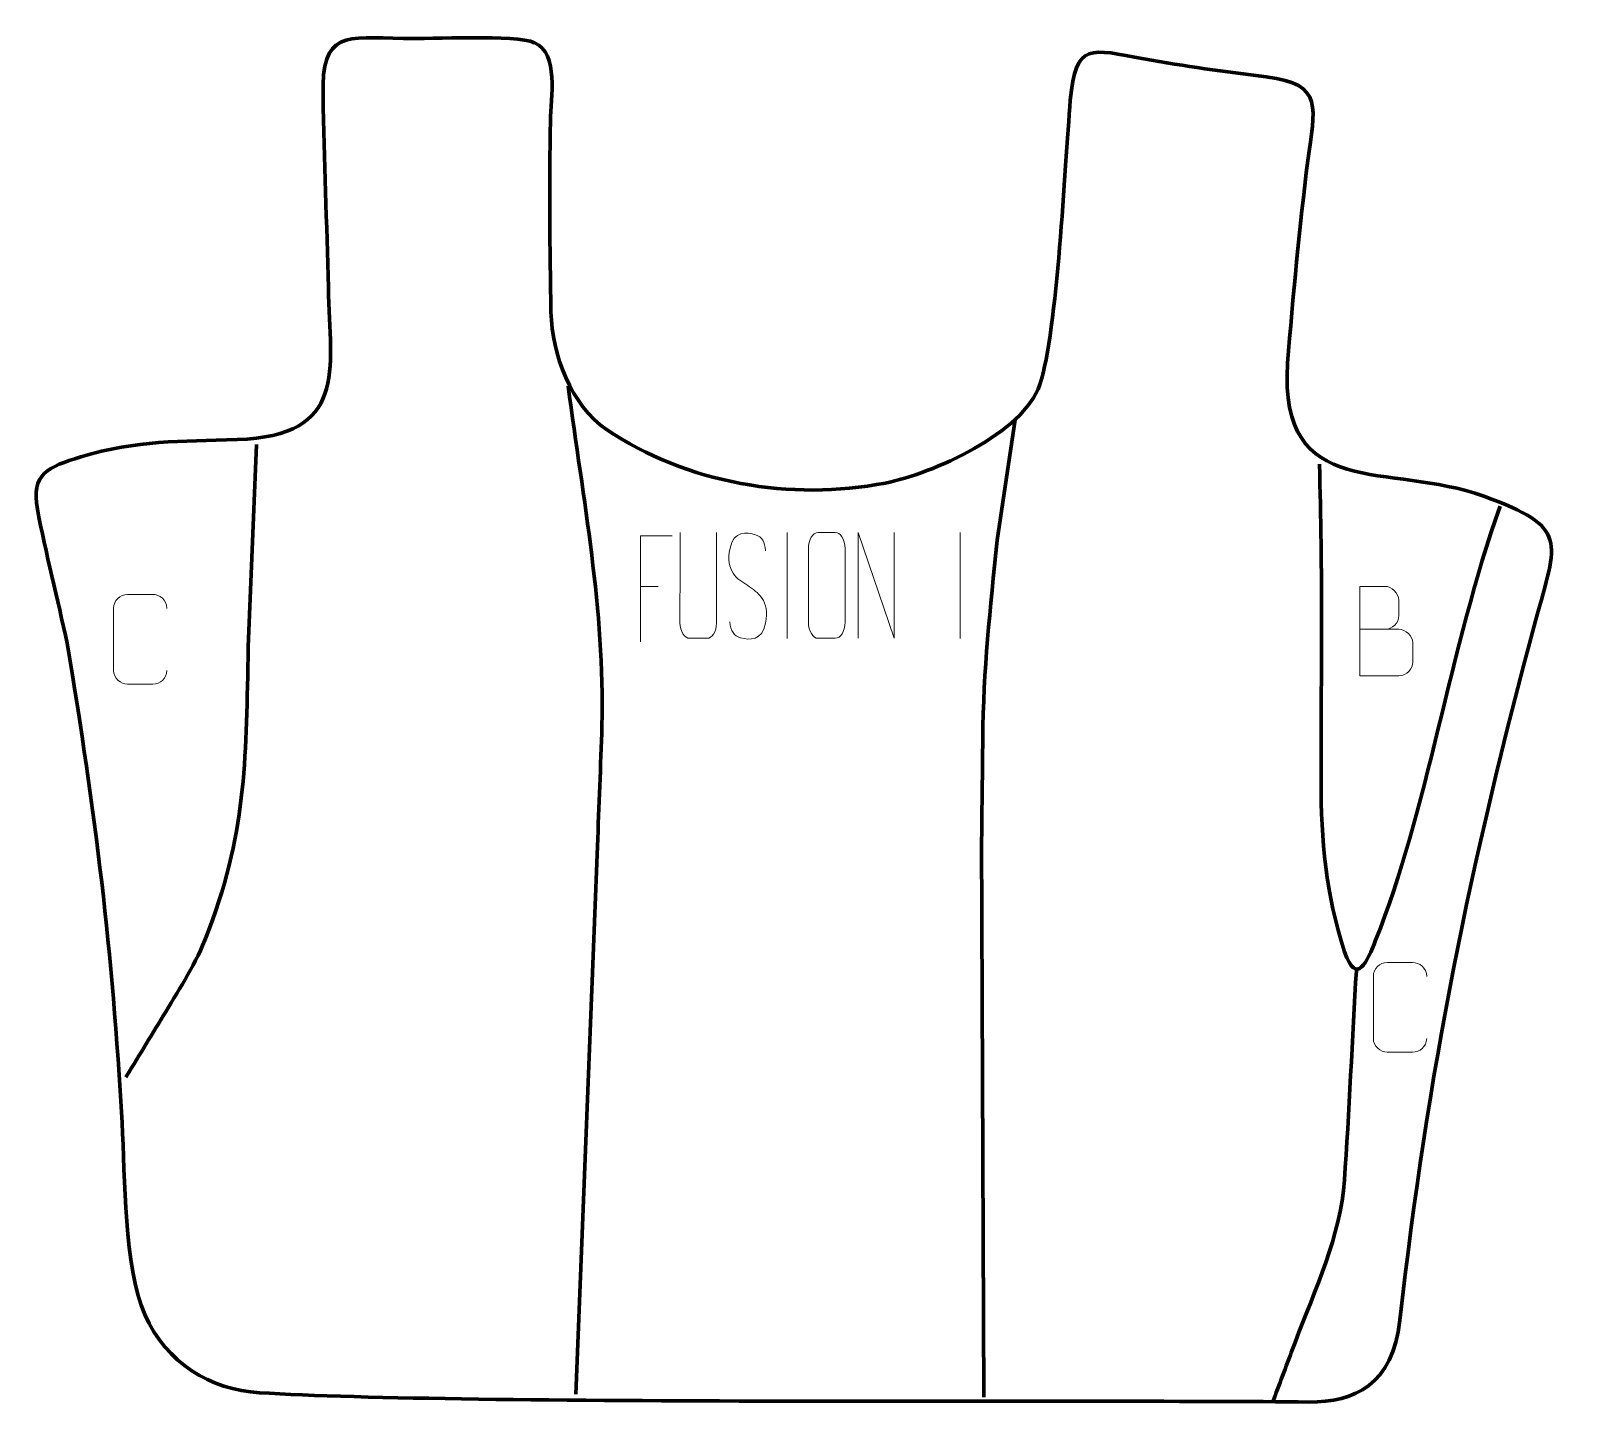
# Model space of a CAD drawing. Header units: millimetres. Extents: x -346 to 17, y 184 to 508.
import ezdxf

# ---------------------------------------------------------------- set-up
doc = ezdxf.new("R2010")
doc.units = ezdxf.units.MM
doc.header["$MEASUREMENT"] = 0
doc.layers.add('layer 2', color=7, linetype='Continuous')
doc.layers.add('layer 3', color=7, linetype='Continuous')

msp = doc.modelspace()

# ---------------------------------------------------------------- linework, layer by layer
at = {"layer": 'layer 2', "color": 140, "lineweight": 158}
for points, knots in [([(-219.1679, 424.0408), (-215.6006, 397.0299), (-210.5379, 371.449), (-211.2056, 343.9603), (-211.2056, 343.9603), (-211.4356, 334.491), (-211.9643, 325.0323), (-212.2225, 315.5615), (-212.2225, 315.5615), (-212.2225, 315.5615), (-217.3817, 186.3122), (-217.3817, 186.3122)], [0, 0, 0, 0, 0.25, 0.25, 0.25, 0.25, 0.5, 0.5, 0.5, 0.5, 1, 1, 1, 1]), ([(-113.728, 416.1762), (-113.728, 416.1762), (-118.0306, 387.7266), (-118.0306, 387.7266), (-118.0306, 387.7266), (-119.6487, 371.3097), (-121.2472, 357.3673), (-121.3969, 340.7316), (-121.3969, 340.7316), (-121.4678, 332.8489), (-121.5737, 324.9652), (-121.6687, 317.0827), (-121.6687, 317.0827), (-121.6687, 317.0827), (-121.1396, 185.6509), (-121.1396, 185.6509)], [0, 0, 0, 0, 0.2, 0.2, 0.2, 0.2, 0.4, 0.4, 0.4, 0.4, 0.6, 0.6, 0.6, 0.6, 1, 1, 1, 1]), ([(-292.6561, 410.2824), (-292.6561, 410.2824), (-294.5743, 362.525), (-294.5743, 362.525), (-294.5743, 362.525), (-295.1676, 337.0163), (-294.6948, 320.5453), (-303.8462, 295.7992), (-303.8462, 295.7992), (-306.3102, 289.1363), (-309.7806, 283.477), (-313.4754, 277.4464), (-313.4754, 277.4464), (-316.5592, 272.4423), (-319.5985, 267.4042), (-322.6505, 262.3801), (-322.6505, 262.3801), (-322.6505, 262.3801), (-323.4139, 261.1233), (-323.4139, 261.1233)], [0, 0, 0, 0, 0.16666667, 0.16666667, 0.16666667, 0.16666667, 0.33333333, 0.33333333, 0.33333333, 0.33333333, 0.5, 0.5, 0.5, 0.5, 0.66666667, 0.66666667, 0.66666667, 0.66666667, 1, 1, 1, 1]), ([(-42.0292, 405.6191), (-41.2068, 380.3765), (-41.6407, 356.2406), (-41.6415, 331.1019), (-41.6415, 331.1019), (-41.6419, 316.654), (-40.5366, 304.46), (-36.0797, 290.6175), (-36.0797, 290.6175), (-33.2352, 282.3672), (-30.7068, 288.5005), (-28.7659, 293.3504), (-28.7659, 293.3504), (-16.6154, 323.7124), (-11.3174, 361.9872), (0.5687, 395.6972)], [0, 0, 0, 0, 0.2, 0.2, 0.2, 0.2, 0.4, 0.4, 0.4, 0.4, 0.6, 0.6, 0.6, 0.6, 1, 1, 1, 1]), ([(-33.298, 286.2257), (-34.2556, 270.8303), (-35.0332, 252.2592), (-36.1085, 236.9027), (-36.1085, 236.9027), (-37.0518, 223.431), (-43.0189, 211.2077), (-47.7632, 198.5593), (-47.7632, 198.5593), (-49.338, 194.361), (-50.913, 190.1627), (-52.4879, 185.9645), (-52.4879, 185.9645), (-52.4879, 185.9645), (-53.0129, 184.5649), (-53.0129, 184.5649)], [0, 0, 0, 0, 0.2, 0.2, 0.2, 0.2, 0.4, 0.4, 0.4, 0.4, 0.6, 0.6, 0.6, 0.6, 1, 1, 1, 1])]:
    msp.add_open_spline(points, degree=3, knots=knots, dxfattribs=at)
at = {"layer": 'layer 3', "color": 242, "lineweight": 158}
msp.add_open_spline([(-23.0376, 203.7728), (-24.7244, 188.6705), (-33.696, 184.3617), (-44.5429, 184.4883), (-44.5429, 184.4883), (-96.0955, 185.0898), (-243.9761, 183.7385), (-291.9282, 186.6817), (-291.9282, 186.6817), (-303.4732, 187.3903), (-313.941, 193.6496), (-318.9515, 205.113), (-318.9515, 205.113), (-323.9648, 216.5825), (-323.6001, 237.3063), (-324.3357, 250.3546), (-324.3357, 250.3546), (-326.6456, 291.3291), (-330.5262, 322.8998), (-337.2737, 363.3845), (-337.2737, 363.3845), (-339.5131, 373.7107), (-342.3741, 384.7782), (-344.3015, 395.0056), (-344.3015, 395.0056), (-345.8635, 403.2933), (-341.7861, 404.9538), (-334.0725, 407.3449), (-334.0725, 407.3449), (-320.4955, 411.3576), (-310.8777, 410.8938), (-297.1731, 411.4012), (-297.1731, 411.4012), (-271.2657, 412.3604), (-275.1491, 427.2607), (-275.6918, 447.2117), (-275.6918, 447.2117), (-276.1019, 462.2872), (-276.5874, 477.3601), (-276.9571, 492.4366), (-276.9571, 492.4366), (-277.3283, 507.7881), (-271.7127, 506.2543), (-258.0063, 505.9574), (-258.0063, 505.9574), (-251.5316, 505.8171), (-231.5151, 506.9561), (-227.0806, 504.977), (-227.0806, 504.977), (-221.3456, 502.4174), (-223.2027, 492.0119), (-223.3368, 486.5247), (-223.3368, 486.5247), (-223.6353, 471.7236), (-223.492, 456.2487), (-223.2031, 441.4326), (-223.2031, 441.4326), (-223.0079, 431.4243), (-218.5032, 419.6269), (-210.0978, 413.7496), (-210.0978, 413.7496), (-191.0803, 401.0787), (-166.6902, 396.809), (-144.3341, 401.1648), (-144.3341, 401.1648), (-133.4091, 403.2934), (-111.7023, 412.9227), (-107.9362, 424.3948), (-107.9362, 424.3948), (-103.7319, 437.2021), (-102.103, 475.4139), (-100.7484, 491.4068), (-100.7484, 491.4068), (-99.5804, 505.1954), (-95.8589, 503.4743), (-83.4131, 501.1674), (-83.4131, 501.1674), (-73.766, 499.3793), (-64.3087, 498.1577), (-54.5854, 496.9435), (-54.5854, 496.9435), (-40.6566, 495.2091), (-43.2075, 489.4795), (-44.7488, 477.1987), (-44.7488, 477.1987), (-46.6674, 461.6875), (-48.2965, 444.9795), (-49.5288, 429.3903), (-49.5288, 429.3903), (-51.5499, 396.5401), (-25.511, 406.2003), (-3.2529, 398.0347), (-3.2529, 398.0347), (16.8851, 390.6469), (14.1283, 387.8496), (8.9324, 368.6482), (8.9324, 368.6482), (-6.3947, 312.0067), (-16.5857, 261.5379), (-23.0376, 203.7728)], degree=3, knots=[0, 0, 0, 0, 0.03846154, 0.03846154, 0.03846154, 0.03846154, 0.07692308, 0.07692308, 0.07692308, 0.07692308, 0.11538462, 0.11538462, 0.11538462, 0.11538462, 0.15384615, 0.15384615, 0.15384615, 0.15384615, 0.19230769, 0.19230769, 0.19230769, 0.19230769, 0.23076923, 0.23076923, 0.23076923, 0.23076923, 0.26923077, 0.26923077, 0.26923077, 0.26923077, 0.30769231, 0.30769231, 0.30769231, 0.30769231, 0.34615385, 0.34615385, 0.34615385, 0.34615385, 0.38461538, 0.38461538, 0.38461538, 0.38461538, 0.42307692, 0.42307692, 0.42307692, 0.42307692, 0.46153846, 0.46153846, 0.46153846, 0.46153846, 0.5, 0.5, 0.5, 0.5, 0.53846154, 0.53846154, 0.53846154, 0.53846154, 0.57692308, 0.57692308, 0.57692308, 0.57692308, 0.61538462, 0.61538462, 0.61538462, 0.61538462, 0.65384615, 0.65384615, 0.65384615, 0.65384615, 0.69230769, 0.69230769, 0.69230769, 0.69230769, 0.73076923, 0.73076923, 0.73076923, 0.73076923, 0.76923077, 0.76923077, 0.76923077, 0.76923077, 0.80769231, 0.80769231, 0.80769231, 0.80769231, 0.84615385, 0.84615385, 0.84615385, 0.84615385, 0.88461538, 0.88461538, 0.88461538, 0.88461538, 0.92307692, 0.92307692, 0.92307692, 0.92307692, 1, 1, 1, 1], dxfattribs=at)
at = {"layer": 'layer 3', "color": 250, "lineweight": 9}
for points, knots in [([(-194.6047, 388.6756), (-194.6047, 388.6756), (-202.106, 388.6756), (-202.106, 388.6756), (-202.106, 388.6756), (-202.106, 388.6756), (-202.106, 363.722), (-202.106, 363.722)], [0, 0, 0, 0, 0.33333333, 0.33333333, 0.33333333, 0.33333333, 1, 1, 1, 1]), ([(-184.2057, 389.5084), (-184.2059, 383.9689), (-184.1501, 373.7671), (-184.1499, 368.2267), (-184.1499, 368.2267), (-184.2313, 365.9872), (-185.2086, 364.561), (-186.46, 364.5505), (-186.46, 364.5505), (-187.8187, 364.5509), (-189.1774, 364.5509), (-190.5359, 364.5505), (-190.5359, 364.5505), (-191.6576, 364.449), (-192.8067, 366.2655), (-192.8002, 368.21), (-192.8002, 368.21), (-192.7999, 373.7719), (-192.7444, 383.9473), (-192.7446, 389.5084)], [0, 0, 0, 0, 0.16666667, 0.16666667, 0.16666667, 0.16666667, 0.33333333, 0.33333333, 0.33333333, 0.33333333, 0.5, 0.5, 0.5, 0.5, 0.66666667, 0.66666667, 0.66666667, 0.66666667, 1, 1, 1, 1]), ([(-176.8216, 377.0274), (-179.297, 378.4978), (-182.1568, 380.2936), (-180.9885, 385.8139), (-180.9885, 385.8139), (-180.1124, 389.9538), (-177.0746, 389.5653), (-174.9749, 388.9642), (-174.9749, 388.9642), (-173.3082, 388.487), (-172.8043, 387.2738), (-172.6233, 385.1897)], [0, 0, 0, 0, 0.25, 0.25, 0.25, 0.25, 0.5, 0.5, 0.5, 0.5, 1, 1, 1, 1]), ([(-160.227, 389.5038), (-158.8719, 389.5038), (-157.5166, 389.5038), (-156.1612, 389.5038), (-156.1612, 389.5038), (-155.027, 389.5394), (-153.8666, 388.0478), (-153.8511, 385.6102), (-153.8511, 385.6102), (-153.8513, 379.8633), (-153.8513, 374.116), (-153.8511, 368.3683), (-153.8511, 368.3683), (-153.9325, 366.0449), (-154.9098, 364.5653), (-156.1612, 364.5545), (-156.1612, 364.5545), (-157.5199, 364.5549), (-158.8787, 364.5549), (-160.2371, 364.5545), (-160.2371, 364.5545), (-161.3588, 364.4491), (-162.5079, 366.3336), (-162.5014, 368.3509), (-162.5014, 368.3509), (-162.5011, 374.121), (-162.5011, 379.8907), (-162.5014, 385.66), (-162.5014, 385.66), (-162.4989, 387.7981), (-161.4811, 389.5173), (-160.227, 389.5038)], [0, 0, 0, 0, 0.11111111, 0.11111111, 0.11111111, 0.11111111, 0.22222222, 0.22222222, 0.22222222, 0.22222222, 0.33333333, 0.33333333, 0.33333333, 0.33333333, 0.44444444, 0.44444444, 0.44444444, 0.44444444, 0.55555556, 0.55555556, 0.55555556, 0.55555556, 0.66666667, 0.66666667, 0.66666667, 0.66666667, 0.77777778, 0.77777778, 0.77777778, 0.77777778, 1, 1, 1, 1]), ([(-150.7923, 364.5506), (-150.7923, 364.5506), (-150.7923, 389.5041), (-150.7923, 389.5041), (-150.7923, 389.5041), (-150.7923, 389.5041), (-142.2534, 364.5506), (-142.2534, 364.5506), (-142.2534, 364.5506), (-142.2534, 364.5506), (-142.2534, 389.5041), (-142.2534, 389.5041)], [0, 0, 0, 0, 0.25, 0.25, 0.25, 0.25, 0.5, 0.5, 0.5, 0.5, 1, 1, 1, 1]), ([(-313.7626, 356.9933), (-313.881, 355.0254), (-315.3016, 353.7722), (-317.1207, 353.7631), (-317.1207, 353.7631), (-319.0958, 353.7634), (-321.0709, 353.7634), (-323.0456, 353.7631), (-323.0456, 353.7631), (-324.6761, 353.6738), (-326.3465, 355.27), (-326.337, 356.9786), (-326.337, 356.9786), (-326.3367, 361.8658), (-326.3367, 366.7527), (-326.337, 371.6393), (-326.337, 371.6393), (-326.3334, 373.4503), (-324.854, 374.9065), (-323.0309, 374.895), (-323.0309, 374.895), (-321.0611, 374.895), (-319.0909, 374.895), (-317.1207, 374.895), (-317.1207, 374.895), (-315.4719, 374.9251), (-313.7852, 373.6618), (-313.7626, 371.5971)], [0, 0, 0, 0, 0.125, 0.125, 0.125, 0.125, 0.25, 0.25, 0.25, 0.25, 0.375, 0.375, 0.375, 0.375, 0.5, 0.5, 0.5, 0.5, 0.625, 0.625, 0.625, 0.625, 0.75, 0.75, 0.75, 0.75, 1, 1, 1, 1]), ([(-313.7626, 356.9933), (-313.881, 355.0254), (-315.3016, 353.7722), (-317.1207, 353.7631), (-317.1207, 353.7631), (-319.0958, 353.7634), (-321.0709, 353.7634), (-323.0456, 353.7631), (-323.0456, 353.7631), (-324.6761, 353.6738), (-326.3465, 355.27), (-326.337, 356.9786), (-326.337, 356.9786), (-326.3367, 361.8658), (-326.3367, 366.7527), (-326.337, 371.6393), (-326.337, 371.6393), (-326.3334, 373.4503), (-324.854, 374.9065), (-323.0309, 374.895), (-323.0309, 374.895), (-321.0611, 374.895), (-319.0909, 374.895), (-317.1207, 374.895), (-317.1207, 374.895), (-315.4719, 374.9251), (-313.7852, 373.6618), (-313.7626, 371.5971)], [0, 0, 0, 0, 0.125, 0.125, 0.125, 0.125, 0.25, 0.25, 0.25, 0.25, 0.375, 0.375, 0.375, 0.375, 0.5, 0.5, 0.5, 0.5, 0.625, 0.625, 0.625, 0.625, 0.75, 0.75, 0.75, 0.75, 1, 1, 1, 1]), ([(-176.8216, 377.0273), (-174.4802, 375.3806), (-171.5496, 373.4923), (-172.6183, 368.132), (-172.6183, 368.132), (-173.4688, 363.8656), (-176.3302, 364.1223), (-178.5013, 364.677), (-178.5013, 364.677), (-180.1036, 365.0868), (-180.815, 366.3003), (-181.0352, 368.4125)], [0, 0, 0, 0, 0.25, 0.25, 0.25, 0.25, 0.5, 0.5, 0.5, 0.5, 1, 1, 1, 1]), ([(-32.5099, 366.6682), (-29.4335, 366.6685), (-26.4005, 366.6685), (-23.3234, 366.6682), (-23.3234, 366.6682), (-21.6531, 366.6535), (-20.0267, 365.1856), (-20.0267, 363.4526), (-20.0267, 363.4526), (-20.027, 362.4985), (-20.027, 359.9201), (-20.0267, 358.9657), (-20.0267, 358.9657), (-20.0118, 357.3948), (-21.3157, 355.692), (-23.2786, 355.7063), (-23.2786, 355.7063), (-26.356, 355.7066), (-29.4331, 355.7066), (-32.5099, 355.7063), (-32.5099, 355.7063), (-32.5099, 362.7394), (-32.5099, 369.7723), (-32.5099, 376.8048), (-32.5099, 376.8048), (-30.5029, 376.8048), (-28.4955, 376.8048), (-26.4882, 376.8048), (-26.4882, 376.8048), (-25.067, 376.8197), (-23.2941, 375.2044), (-23.2792, 373.5451), (-23.2792, 373.5451), (-23.2795, 371.7982), (-23.2795, 371.6748), (-23.2792, 369.9275), (-23.2792, 369.9275), (-23.2646, 368.1806), (-24.8325, 366.6535), (-26.532, 366.6682)], [0, 0, 0, 0, 0.09090909, 0.09090909, 0.09090909, 0.09090909, 0.18181818, 0.18181818, 0.18181818, 0.18181818, 0.27272727, 0.27272727, 0.27272727, 0.27272727, 0.36363636, 0.36363636, 0.36363636, 0.36363636, 0.45454545, 0.45454545, 0.45454545, 0.45454545, 0.54545455, 0.54545455, 0.54545455, 0.54545455, 0.63636364, 0.63636364, 0.63636364, 0.63636364, 0.72727273, 0.72727273, 0.72727273, 0.72727273, 0.81818182, 0.81818182, 0.81818182, 0.81818182, 1, 1, 1, 1]), ([(-16.7239, 270.2103), (-16.8423, 268.2424), (-18.2629, 266.9892), (-20.082, 266.9801), (-20.082, 266.9801), (-22.0571, 266.9804), (-24.0322, 266.9804), (-26.0069, 266.9801), (-26.0069, 266.9801), (-27.6374, 266.8908), (-29.3078, 268.487), (-29.2983, 270.1956), (-29.2983, 270.1956), (-29.298, 275.0828), (-29.298, 279.9697), (-29.2983, 284.8563), (-29.2983, 284.8563), (-29.2947, 286.6673), (-27.8153, 288.1235), (-25.9922, 288.112), (-25.9922, 288.112), (-24.0224, 288.112), (-22.0522, 288.112), (-20.082, 288.112), (-20.082, 288.112), (-18.4332, 288.1421), (-16.7465, 286.8788), (-16.7239, 284.8141)], [0, 0, 0, 0, 0.125, 0.125, 0.125, 0.125, 0.25, 0.25, 0.25, 0.25, 0.375, 0.375, 0.375, 0.375, 0.5, 0.5, 0.5, 0.5, 0.625, 0.625, 0.625, 0.625, 0.75, 0.75, 0.75, 0.75, 1, 1, 1, 1]), ([(-16.7239, 270.2103), (-16.8423, 268.2424), (-18.2629, 266.9892), (-20.082, 266.9801), (-20.082, 266.9801), (-22.0571, 266.9804), (-24.0322, 266.9804), (-26.0069, 266.9801), (-26.0069, 266.9801), (-27.6374, 266.8908), (-29.3078, 268.487), (-29.2983, 270.1956), (-29.2983, 270.1956), (-29.298, 275.0828), (-29.298, 279.9697), (-29.2983, 284.8563), (-29.2983, 284.8563), (-29.2947, 286.6673), (-27.8153, 288.1235), (-25.9922, 288.112), (-25.9922, 288.112), (-24.0224, 288.112), (-22.0522, 288.112), (-20.082, 288.112), (-20.082, 288.112), (-18.4332, 288.1421), (-16.7465, 286.8788), (-16.7239, 284.8141)], [0, 0, 0, 0, 0.125, 0.125, 0.125, 0.125, 0.25, 0.25, 0.25, 0.25, 0.375, 0.375, 0.375, 0.375, 0.5, 0.5, 0.5, 0.5, 0.625, 0.625, 0.625, 0.625, 0.75, 0.75, 0.75, 0.75, 1, 1, 1, 1])]:
    msp.add_open_spline(points, degree=3, knots=knots, dxfattribs=at)
for points in [[(-167.4989, 389.5144), (-167.4989, 389.5144), (-167.4989, 364.5403), (-167.4989, 364.5403)], [(-126.7121, 389.5144), (-126.7121, 389.5144), (-126.7121, 364.5403), (-126.7121, 364.5403)], [(-202.106, 376.7959), (-202.106, 376.7959), (-197.9294, 376.7959), (-197.9294, 376.7959)]]:
    msp.add_open_spline(points, degree=3, dxfattribs=at)

doc.saveas('drawing.dxf')
